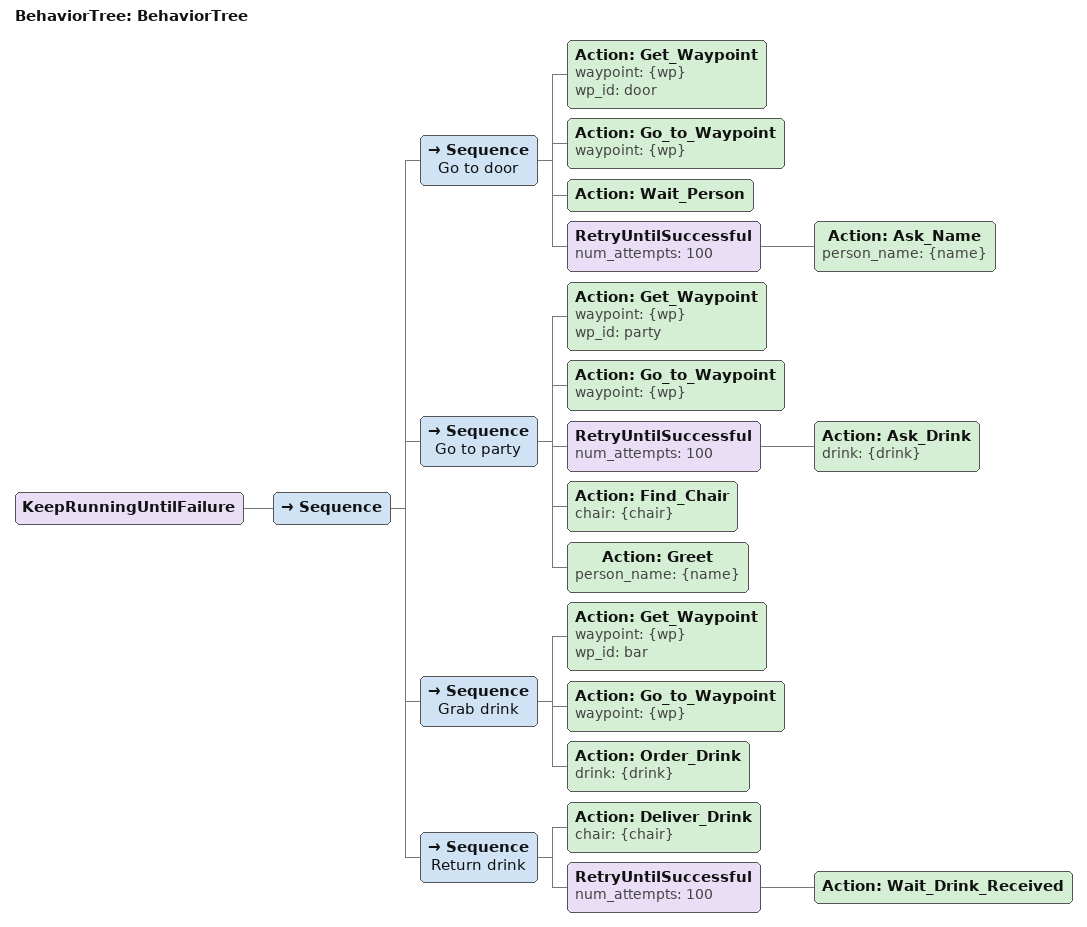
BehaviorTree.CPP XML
<?xml version="1.0"?>
<root main_tree_to_execute="BehaviorTree">
    <BehaviorTree ID="BehaviorTree">
        <KeepRunningUntilFailure>
            <Sequence>
                <Sequence name="Go to door">
                    <Action ID="Get_Waypoint" waypoint="{wp}" wp_id="door"/>
                    <Action ID="Go_to_Waypoint" waypoint="{wp}"/>
                    <Action ID="Wait_Person"/>
                    <RetryUntilSuccessful num_attempts="100">
                        <Action ID="Ask_Name" person_name="{name}"/>
                    </RetryUntilSuccessful>
                </Sequence>
                <Sequence name="Go to party">
                    <Action ID="Get_Waypoint" waypoint="{wp}" wp_id="party"/>
                    <Action ID="Go_to_Waypoint" waypoint="{wp}"/>
                    <RetryUntilSuccessful num_attempts="100">
                        <Action ID="Ask_Drink" drink="{drink}"/>
                    </RetryUntilSuccessful>
                    <Action ID="Find_Chair" chair="{chair}"/>
                    <Action ID="Greet" person_name="{name}"/>
                </Sequence>
                <Sequence name="Grab drink">
                    <Action ID="Get_Waypoint" waypoint="{wp}" wp_id="bar"/>
                    <Action ID="Go_to_Waypoint" waypoint="{wp}"/>
                    <Action ID="Order_Drink" drink="{drink}"/>
                </Sequence>
                <Sequence name="Return drink">
                    <Action ID="Deliver_Drink" chair="{chair}"/>
                    <RetryUntilSuccessful num_attempts="100">
                        <Action ID="Wait_Drink_Received"/>
                    </RetryUntilSuccessful>
                </Sequence>
            </Sequence>
        </KeepRunningUntilFailure>
    </BehaviorTree>
</root>
